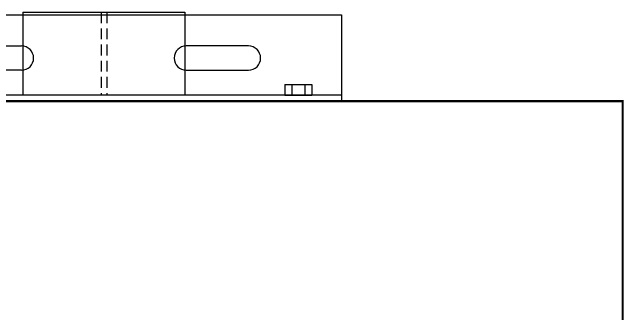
# Model space of a CAD drawing. Header units: feet. Extents: x -496 to 721, y -497 to 166.
# Drawn here: x 47.61 to 61.76, y 121.4 to 128.38 of the extents above; entities that cross this region are included whole.
import ezdxf

# ---------------------------------------------------------------- set-up
doc = ezdxf.new("R2010")
doc.units = ezdxf.units.FT
doc.header["$MEASUREMENT"] = 0
doc.linetypes.add('HIDDEN', pattern=[0.375, 0.25, -0.125])
for name, color, linetype in [('E-COMB-BOX', 42, 'Continuous'), ('S-BEAM', 7, 'Continuous'), ('S-STEL-ANGL', 3, 'Continuous')]:
    doc.layers.add(name, color=color, linetype=linetype)

# ---------------------------------------------------------------- blocks, each defined once
blk = doc.blocks.new('BracketAngle_Top')
for p, q in [((66.735, 88.712), (68.173, 88.712)), ((73.423, 88.712), (71.985, 88.712)), ((68.173, 88.149), (66.735, 88.149)), ((71.985, 88.149), (73.423, 88.149)), ((75.579, 87.57), (64.579, 87.57))]:
    blk.add_line(p, q)
blk.add_lwpolyline([(64.579, 89.43), (75.579, 89.43), (75.579, 87.43), (64.579, 87.43)], close=True)
for centre, start, end in [((66.735, 88.43), 90, 270), ((68.173, 88.43), 270, 90), ((71.985, 88.43), 90, 270), ((73.423, 88.43), 270, 90)]:
    blk.add_arc(centre, 0.281, start, end)
blk = doc.blocks.new('BoltHead_.625_Side')
for p, q in [((80.984, 265.397), (81.609, 265.397)), ((80.984, 265.397), (80.984, 265.147)), ((81.147, 265.397), (81.147, 265.147)), ((81.447, 265.397), (81.447, 265.147)), ((81.609, 265.397), (81.609, 265.147)), ((80.984, 265.147), (81.609, 265.147))]:
    blk.add_line(p, q)

msp = doc.modelspace()

# ---------------------------------------------------------------- linework, layer by layer
at = {"layer": 'E-COMB-BOX', "color": 0, "const_width": 0.05}
msp.add_lwpolyline([(37.735, 96.319), (61.735, 96.319), (61.735, 126.319), (37.735, 126.319)], close=True, dxfattribs=at)
at = {"layer": 'S-BEAM'}
for p, q in [((47.86, 128.381), (51.61, 128.381)), ((47.86, 128.381), (47.86, 126.459)), ((51.61, 128.381), (51.61, 126.459))]:
    msp.add_line(p, q, dxfattribs=at)
at = {"layer": 'S-BEAM', "linetype": 'HIDDEN'}
for p, q in [((49.67, 128.381), (49.67, 126.459)), ((49.799, 128.381), (49.799, 126.459))]:
    msp.add_line(p, q, dxfattribs=at)

# ---------------------------------------------------------------- block references
at = {"layer": 'S-STEL-ANGL'}
for name, p in [('BracketAngle_Top', (-20.345, 38.888)), ('BoltHead_.625_Side', (-27.062, -138.688))]:
    msp.add_blockref(name, p, dxfattribs=at)

doc.saveas('drawing.dxf')
